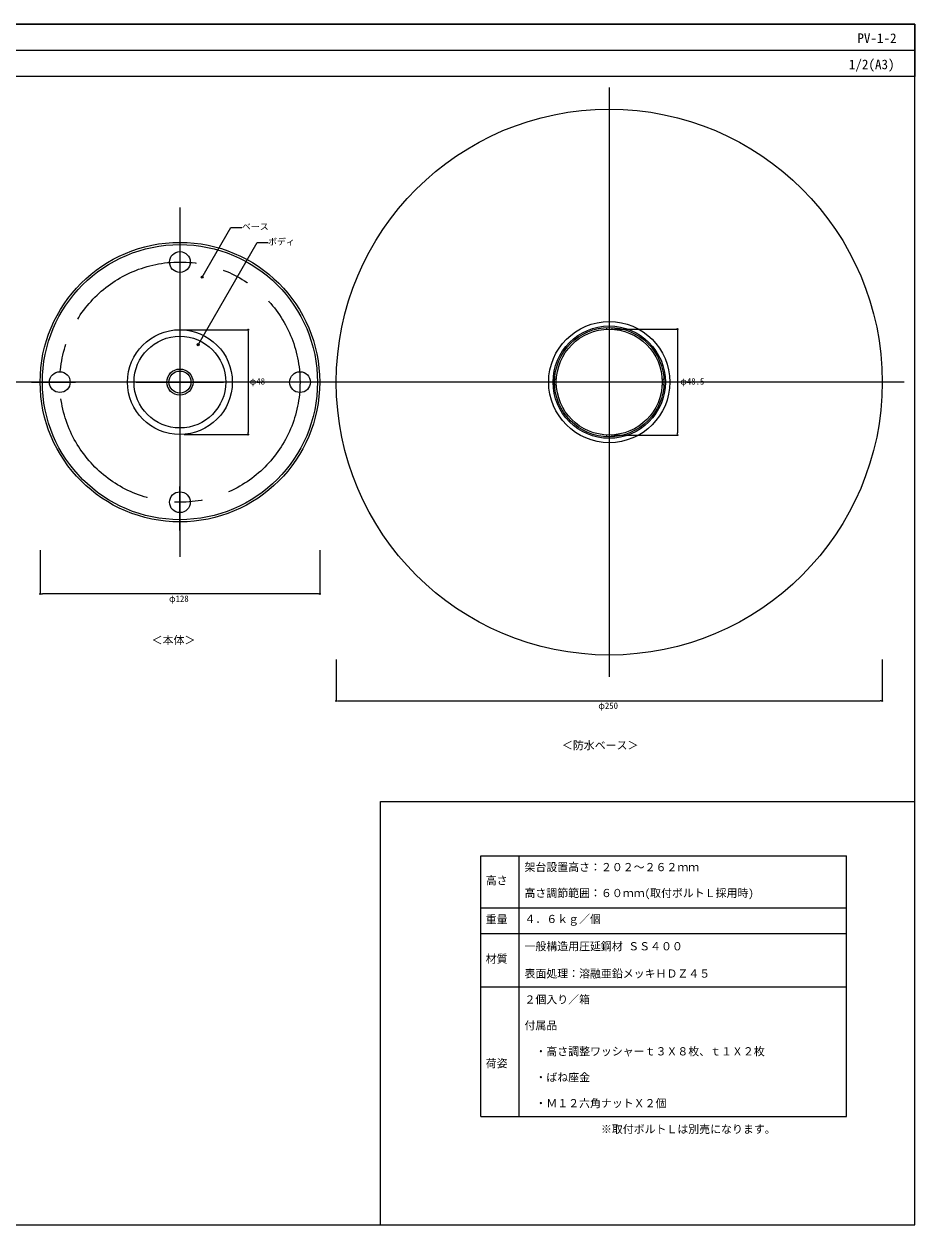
# Model space of a CAD drawing. Units: millimetres on the paper. Extents: x -401 to 399, y -275 to 275.
# Drawn here: x -9 to 399, y -275 to 275 of the extents above; entities that cross this region are included whole.
import ezdxf
from ezdxf.enums import TextEntityAlignment as Align

# ---------------------------------------------------------------- set-up
doc = ezdxf.new("R2010")
doc.units = ezdxf.units.MM
doc.linetypes.add('USER2', pattern=[101.6, 63.5, -12.7, 12.7, -12.7])
for name, color, linetype, lineweight in [('0-0_0', 7, 'Continuous', 18), ('0-1_WAKU', 7, 'Continuous', 18), ('0-4_MOJI', 7, 'Continuous', 18), ('0-5_sunpo', 7, 'Continuous', 18), ('0-7_KANAMONO', 4, 'Continuous', 18), ('0-8_kijun', 1, 'USER2', 18), ('0-A_kanamono-h', 7, 'Continuous', 9)]:
    doc.layers.add(name, color=color, linetype=linetype, lineweight=lineweight)
doc.styles.add('ＭＳ ゴシック', font='')
doc.styles.get('ＭＳ ゴシック').set_extended_font_data('MS Gothic')

# ---------------------------------------------------------------- blocks, each defined once
blk = doc.blocks.new('_Dot')
at = {"layer": '0-0_0', "lineweight": 9}
for p, q in [((-0.5, 0), (-1, 0)), ((0.25, 0), (-0.25, 0))]:
    blk.add_line(p, q, dxfattribs=at)
blk.add_circle((0, 0), 0.25, dxfattribs=at)

msp = doc.modelspace()

# ---------------------------------------------------------------- linework, layer by layer
at = {"layer": '0-0_0'}
for p, q in [((-400.721, 262.504), (399.279, 262.504)), ((259.279, 245.504), (259.279, -24.496)), ((62.682, 190.504), (62.682, 30.504)), ((394.279, 110.504), (-17.318, 110.504)), ((154.605, -81.496), (399.279, -81.496)), ((154.605, -275.496), (154.605, -81.496))]:
    msp.add_line(p, q, dxfattribs=at)
at = {"layer": '0-1_WAKU'}
for points in [[(-400.721, -275.496), (399.279, -275.496), (399.279, 274.504), (-400.721, 274.504)], [(399.279, 250.504), (-400.721, 250.504), (-400.721, 274.504), (399.279, 274.504)]]:
    msp.add_lwpolyline(points, close=True, dxfattribs=at)
at = {"layer": '0-4_MOJI'}
for p, q in [((200.474, -106.446), (367.974, -106.446)), ((200.474, -225.821), (200.474, -106.446)), ((217.974, -225.821), (217.974, -106.446)), ((367.974, -225.821), (367.974, -106.446)), ((200.474, -130.196), (367.974, -130.196)), ((200.474, -142.071), (367.974, -142.071)), ((200.474, -166.446), (367.974, -166.446)), ((200.474, -225.821), (367.974, -225.821))]:
    msp.add_line(p, q, dxfattribs=at)
for points in [[(72.875, 158.566), (86.033, 181.356), (91.033, 181.356)], [(71.027, 127.639), (98.039, 174.425), (103.039, 174.425)]]:
    msp.add_lwpolyline(points, dxfattribs=at)
for centre in [(72.875, 158.566), (71.027, 127.639)]:
    msp.add_circle(centre, 0.5, dxfattribs=at)
at = {"layer": '0-5_sunpo'}
for p, q in [((64.682, 134.504), (93.885, 134.504)), ((93.885, 133.504), (93.885, 87.504)), ((261.279, 134.754), (290.481, 134.754)), ((290.481, 133.754), (290.481, 87.254)), ((64.682, 86.504), (93.885, 86.504)), ((261.279, 86.254), (290.481, 86.254)), ((-1.318, 33.504), (-1.318, 13.504)), ((126.682, 33.504), (126.682, 13.504)), ((125.682, 13.504), (-0.318, 13.504)), ((134.279, -16.496), (134.279, -35.496)), ((384.279, -16.496), (384.279, -35.496)), ((135.279, -35.496), (383.279, -35.496))]:
    msp.add_line(p, q, dxfattribs=at)
at = {"layer": '0-7_KANAMONO'}
for p, q in [((258.029, 135.523), (258.029, 134.722)), ((260.529, 135.523), (260.529, 134.722)), ((235.061, 111.754), (234.26, 111.754)), ((284.298, 111.754), (283.497, 111.754)), ((235.061, 109.254), (234.26, 109.254)), ((284.298, 109.254), (283.497, 109.254)), ((258.029, 86.286), (258.029, 85.485)), ((260.529, 86.286), (260.529, 85.485))]:
    msp.add_line(p, q, dxfattribs=at)
for centre, radius in [((259.279, 110.504), 125), ((62.682, 110.504), 64), ((62.682, 165.504), 4.75), ((62.682, 110.504), 24), ((259.279, 110.504), 25.05), ((259.279, 110.504), 24.25), ((62.682, 110.504), 5.053), ((7.682, 110.504), 4.75), ((117.682, 110.504), 4.75), ((62.682, 55.504), 4.75)]:
    msp.add_circle(centre, radius, dxfattribs=at)
at = {"layer": '0-8_kijun'}
for p, q in [((62.682, 178.504), (62.682, 158.254)), ((62.682, 130.504), (62.682, 90.504)), ((-5.318, 110.504), (14.932, 110.504)), ((42.682, 110.504), (82.682, 110.504)), ((130.682, 110.504), (110.432, 110.504)), ((62.682, 42.504), (62.682, 62.754))]:
    msp.add_line(p, q, dxfattribs=at)
msp.add_circle((62.682, 110.504), 55, dxfattribs=at)
at = {"layer": '0-A_kanamono-h'}
for centre, radius in [((62.682, 110.504), 63), ((259.279, 110.504), 27.731), ((259.279, 110.504), 25.732), ((62.682, 110.504), 21), ((62.682, 110.504), 6)]:
    msp.add_circle(centre, radius, dxfattribs=at)

# ---------------------------------------------------------------- block references
at = {"layer": '0-5_sunpo'}
for p, rotation in [((93.885, 134.504), 90), ((290.481, 134.754), 90), ((93.885, 86.504), 270), ((290.481, 86.254), 270), ((-1.318, 13.504), 180), ((134.279, -35.496), 180)]:
    msp.add_blockref('_Dot', p, dxfattribs=dict(at, rotation=rotation))
for p in [(126.682, 13.504), (384.279, -35.496)]:
    msp.add_blockref('_Dot', p, dxfattribs=at)

# ---------------------------------------------------------------- texts
at = {"layer": '0-1_WAKU', "style": 'ＭＳ ゴシック'}
for s, p in [('PV-1-2', (372.888, 264.504)), ('1/2(A3)', (368.989, 252.504))]:
    msp.add_text(s, height=4.399, dxfattribs=at).set_placement(p, align=Align.BOTTOM_LEFT)
at = {"layer": '0-4_MOJI', "style": 'ＭＳ ゴシック'}
for s, height, p in [('ベース', 2.933, (91.033, 179.356)), ('ボディ', 2.933, (103.039, 172.425)), ('架台設置高さ：２０２～２６２ｍｍ', 3.666, (220.474, -114.571)), ('高さ', 3.666, (202.726, -120.682)), ('高さ調節範囲：６０ｍｍ(取付ボルトＬ採用時)', 3.666, (220.474, -126.446)), ('重量', 3.666, (202.726, -138.507)), ('４．６ｋｇ／個', 3.666, (220.474, -138.321)), ('一般構造用圧延鋼材 ＳＳ４００', 3.666, (220.474, -150.821)), ('材質', 3.666, (202.726, -156.543)), ('表面処理：溶融亜鉛メッキＨＤＺ４５', 3.666, (220.474, -163.321)), ('２個入り／箱', 3.666, (220.474, -175.196)), ('付属品', 3.666, (220.474, -187.071)), ('\u3000・高さ調整ワッシャーｔ３Ｘ８枚、ｔ１Ｘ２枚', 3.666, (220.474, -198.946)), ('荷姿', 3.666, (202.726, -204.432)), ('\u3000・ばね座金', 3.666, (220.474, -210.821)), ('\u3000・Ｍ１２六角ナットＸ２個', 3.666, (220.474, -222.696)), ('\u3000\u3000\u3000\u3000\u3000\u3000\u3000※取付ボルトＬは別売になります。', 3.666, (220.474, -234.571))]:
    msp.add_text(s, height=height, dxfattribs=at).set_placement(p, align=Align.BOTTOM_LEFT)
at = {"layer": '0-5_sunpo', "style": 'ＭＳ ゴシック'}
for s, height, p in [('φ48', 2.933, (94.623, 108.504)), ('φ48.5', 2.933, (291.798, 108.504)), ('φ128', 2.933, (57.682, 8.979)), ('＜本体＞', 3.666, (49.747, -10.642)), ('φ250', 2.933, (254.279, -40.021)), ('＜防水ベース＞', 3.666, (237.605, -58.773))]:
    msp.add_text(s, height=height, dxfattribs=at).set_placement(p, align=Align.BOTTOM_LEFT)

doc.saveas('drawing.dxf')
